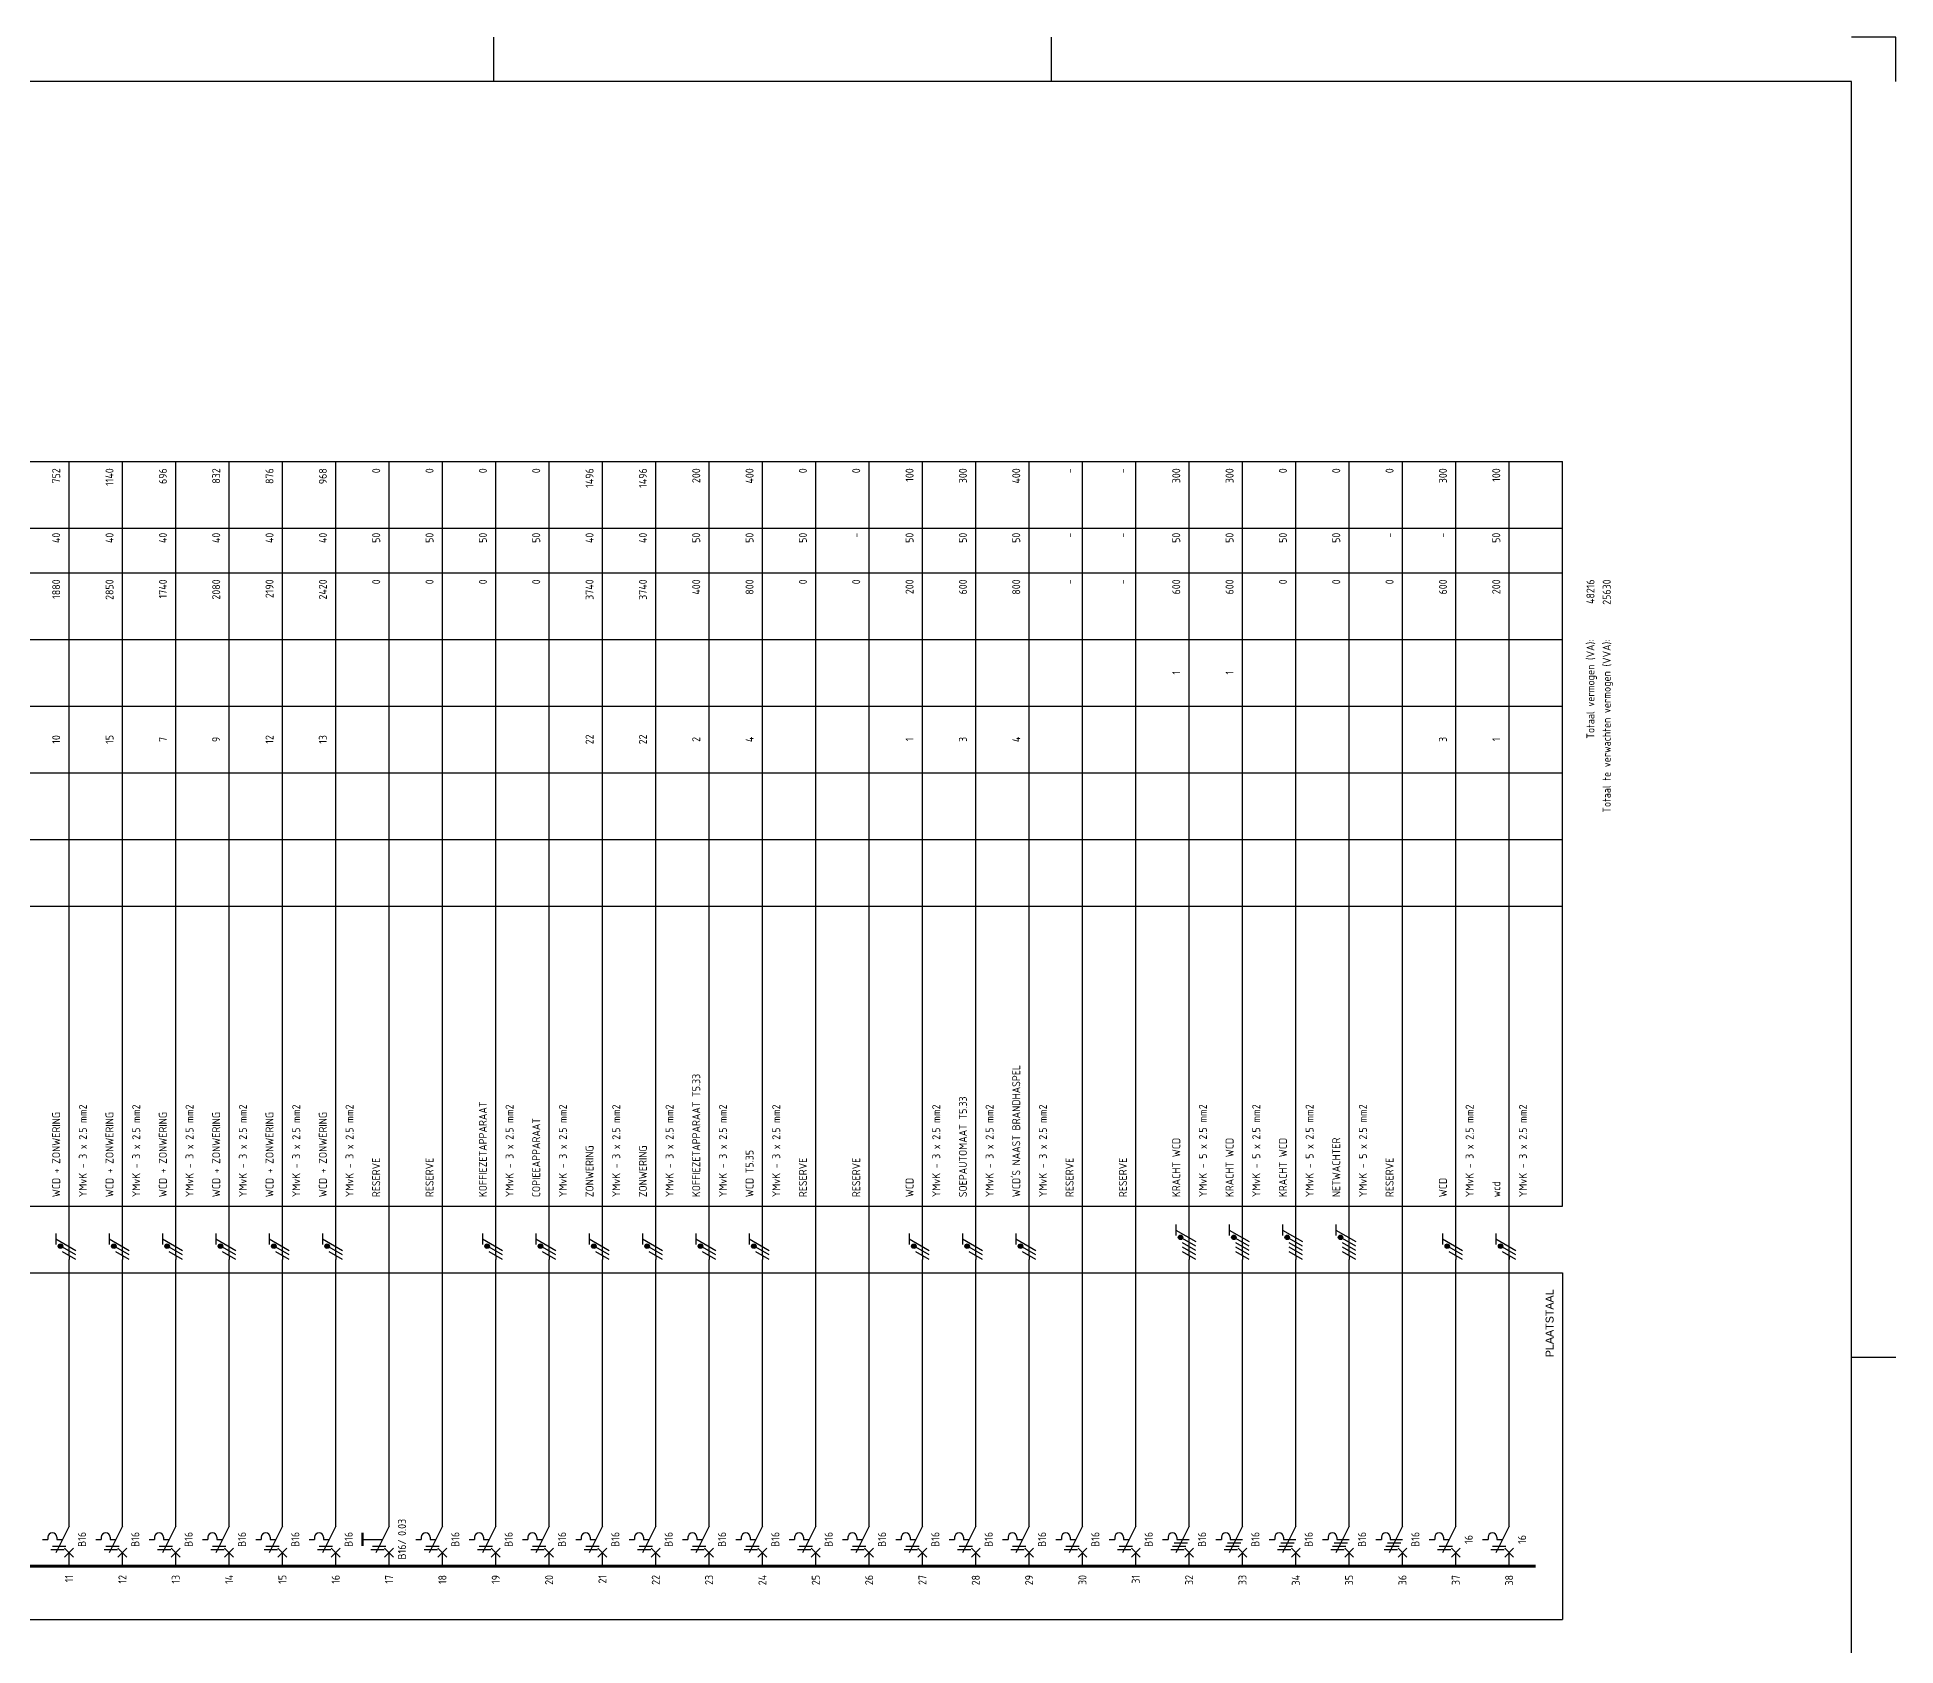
# Model space of a CAD drawing. Header units: millimetres. Extents: x 0 to 841, y 0 to 594.
# Drawn here: x 422.8 to 841, y 232.1 to 594 of the extents above; entities that cross this region are included whole.
import ezdxf
from ezdxf.enums import TextEntityAlignment as Align
from ezdxf.lldxf.tags import DXFTag

# ---------------------------------------------------------------- set-up
doc = ezdxf.new("R2010")
doc.units = ezdxf.units.MM
for name, color, linetype in [('00kad018', 1, 'Continuous'), ('00kad070', 5, 'Continuous'), ('BL$2----_KADER', 7, 'Continuous'), ('EL$1----', 3, 'Continuous'), ('EL$1----__LK1+5', 3, 'Continuous')]:
    doc.layers.add(name, color=color, linetype=linetype)
doc.styles.add('BURO-018', font='BUROFONT', dxfattribs={"height": 1.8})
doc.styles.add('STABICAD-018', font='ISOCP.SHX', dxfattribs={"height": 1.8})
tags = doc.linetypes.add('HIDDEN', pattern=[9.525, 6.35, -3.175]).pattern_tags.tags
tags[6:7] = [DXFTag(74, 4), DXFTag(75, 0), DXFTag(340, '0'), DXFTag(46, 1.0), DXFTag(50, 0.0), DXFTag(44, 0.0), DXFTag(45, 0.0)]
tags[4:5] = [DXFTag(74, 4), DXFTag(75, 0), DXFTag(340, '0'), DXFTag(46, 1.0), DXFTag(50, 0.0), DXFTag(44, 0.0), DXFTag(45, 0.0)]

# ---------------------------------------------------------------- blocks, each defined once
blk = doc.blocks.new('a1-windesheim-hor')
at = {"layer": '00kad018', "color": 1}
for p, q in [((525.5, 594), (525.5, 584)), ((651, 584), (651, 594)), ((841, 594), (831, 594)), ((841, 584), (841, 594)), ((831, 297), (841, 297))]:
    blk.add_line(p, q, dxfattribs=at)
at = {"layer": '00kad070', "color": 5}
for p, q in [((831, 584), (20, 584)), ((831, 10), (831, 584))]:
    blk.add_line(p, q, dxfattribs=at)
blk = doc.blocks.new('P-N-PE_3')
at = {"color": 0, "linetype": 'Continuous'}
for p, q in [((-3, 5.85), (-3, 3.35)), ((-3, 4.6), (1.5, 2)), ((0, 0.87), (0, 6.17)), ((1.5, 1), (-1.5, 2.73)), ((1.5, 0), (-1.5, 1.73)), ((0, 0.87), (0, 0))]:
    blk.add_line(p, q, dxfattribs=at)
at = {"color": 0, "linetype": 'Continuous', "const_width": 0.5}
blk.add_lwpolyline([(-1.68, 2.98, 1), (-2.18, 2.98, 1)], format="xyb", close=True, dxfattribs=at)
at = {"color": 0, "linetype": 'Continuous'}
blk.add_circle((-1.93, 2.98), 0.5, dxfattribs=at)
blk = doc.blocks.new('B3')
at = {"color": 0, "linetype": 'Continuous'}
for p, q in [((0, 9), (0, 21)), ((0, 9), (-3, 3)), ((-6, 6), (-4.75, 6)), ((-4.75, 6.5), (-4.75, 6)), ((-3.75, 4.5), (-0.75, 4.5)), ((-2.75, 6.5), (-2.75, 6)), ((-2.75, 6), (-1.5, 6)), ((-4.125, 3.75), (-1.125, 3.75)), ((-1, 4), (1, 2)), ((-1, 2), (1, 4)), ((0, 0), (0, 3))]:
    blk.add_line(p, q, dxfattribs=at)
blk.add_arc((-3.75, 6.5), 1, 0, 180, dxfattribs=at)
at = {"color": 1, "style": 'BURO-018'}
blk.add_attdef('FREEFIELD1', (-3, 12), '', height=1.8, rotation=90, dxfattribs=at)
at = {"color": 1, "linetype": 'Continuous', "style": 'BURO-018'}
blk.add_attdef('AUTOMATICFUSE', text='', height=1.8, rotation=90, dxfattribs=at).set_placement((2, 6), align=Align.TOP_CENTER)
blk = doc.blocks.new('m1')
at = {"color": 0, "linetype": 'Continuous'}
blk.add_line((0, 21), (0, 33), dxfattribs=at)
blk = doc.blocks.new('b1s')
at = {"color": 0, "linetype": 'Continuous'}
blk.add_line((0, 33), (0, 54), dxfattribs=at)
blk = doc.blocks.new('m1s')
at = {"color": 0, "linetype": 'Continuous'}
blk.add_line((0, 54), (0, 66), dxfattribs=at)
blk = doc.blocks.new('B8')
at = {"color": 0, "linetype": 'Continuous'}
for p, q in [((0, 9), (0, 21)), ((0, 9), (-3, 3)), ((-6, 6), (-1.5, 6)), ((-3.75, 4.5), (-0.75, 4.5)), ((-4.12, 3.75), (-1.12, 3.75)), ((-1, 2), (1, 4)), ((-1, 4), (1, 2)), ((0, 0), (0, 3))]:
    blk.add_line(p, q, dxfattribs=at)
at = {"color": 0, "linetype": 'Continuous', "const_width": 0.5}
blk.add_lwpolyline([(-6, 4.5), (-6, 7.5)], dxfattribs=at)
at = {"color": 1, "linetype": 'Continuous', "style": 'BURO-018'}
blk.add_attdef('EARTHLEAKAGECIRCUITBREAKER', text='', height=1.8, rotation=90, dxfattribs=at).set_placement((2, 6.9), align=Align.TOP_LEFT)
at = {"color": 1, "style": 'BURO-018'}
blk.add_attdef('FREEFIELD1', (-3, 12), '', height=1.8, rotation=90, dxfattribs=at)
at = {"color": 1, "linetype": 'Continuous', "style": 'BURO-018'}
blk.add_attdef('OPERATINGCURRENT', text='', height=1.8, rotation=90, dxfattribs=at).set_placement((2, 6.2), align=Align.TOP_RIGHT)
blk = doc.blocks.new('P-N-PE_5')
at = {"color": 0, "linetype": 'Continuous'}
for p, q in [((-3, 7.85), (-3, 5.35)), ((-3, 6.6), (1.5, 4)), ((1.5, 3), (-1.5, 4.73)), ((0, 0.87), (0, 8.28)), ((1.5, 2), (-1.5, 3.73)), ((1.5, 1), (-1.5, 2.73)), ((1.5, 0), (-1.5, 1.73)), ((0, 0.87), (0, 0))]:
    blk.add_line(p, q, dxfattribs=at)
at = {"color": 0, "linetype": 'Continuous', "const_width": 0.5}
blk.add_lwpolyline([(-1.68, 4.98, 1), (-2.18, 4.98, 1)], format="xyb", close=True, dxfattribs=at)
at = {"color": 0, "linetype": 'Continuous'}
blk.add_circle((-1.93, 4.98), 0.5, dxfattribs=at)
blk = doc.blocks.new('B5')
at = {"color": 0, "linetype": 'Continuous'}
for p, q in [((0, 9), (0, 21)), ((0, 9), (-3, 3)), ((-6, 6), (-4.75, 6)), ((-4.75, 6.5), (-4.75, 6)), ((-3.75, 4.5), (-0.75, 4.5)), ((-3.375, 5.25), (-0.375, 5.25)), ((-2.75, 6.5), (-2.75, 6)), ((-2.75, 6), (0, 6)), ((-4.125, 3.75), (-1.125, 3.75)), ((-1, 2), (1, 4)), ((-1, 4), (1, 2)), ((0, 0), (0, 3))]:
    blk.add_line(p, q, dxfattribs=at)
blk.add_arc((-3.75, 6.5), 1, 0, 180, dxfattribs=at)
at = {"color": 1, "style": 'BURO-018'}
blk.add_attdef('FREEFIELD1', (-3, 12), '', height=1.8, rotation=90, dxfattribs=at)
at = {"color": 1, "linetype": 'Continuous', "style": 'BURO-018'}
blk.add_attdef('AUTOMATICFUSE', text='', height=1.8, rotation=90, dxfattribs=at).set_placement((2, 6), align=Align.TOP_CENTER)

msp = doc.modelspace()

# ---------------------------------------------------------------- linework, layer by layer
at = {"layer": 'EL$1----__LK1+5', "color": 1}
for p, q in [((106, 498.5), (766, 498.5)), ((766, 331), (766, 498.5)), ((106, 483.5), (766, 483.5)), ((106, 473.5), (766, 473.5)), ((106, 458.5), (766, 458.5)), ((106, 443.5), (766, 443.5)), ((106, 428.5), (766, 428.5)), ((106, 413.5), (766, 413.5)), ((106, 398.5), (766, 398.5)), ((106, 331), (766, 331))]:
    msp.add_line(p, q, dxfattribs=at)
at = {"layer": 'EL$1----__LK1+5'}
for p, q in [((430, 331), (430, 498.5)), ((442, 331), (442, 498.5)), ((454, 331), (454, 498.5)), ((466, 331), (466, 498.5)), ((478, 331), (478, 498.5)), ((490, 331), (490, 498.5)), ((502, 331), (502, 498.5)), ((514, 331), (514, 498.5)), ((526, 331), (526, 498.5)), ((538, 331), (538, 498.5)), ((550, 331), (550, 498.5)), ((562, 331), (562, 498.5)), ((574, 331), (574, 498.5)), ((586, 331), (586, 498.5)), ((598, 331), (598, 498.5)), ((610, 331), (610, 498.5)), ((622, 331), (622, 498.5)), ((634, 331), (634, 498.5)), ((646, 331), (646, 498.5)), ((658, 331), (658, 498.5)), ((670, 331), (670, 498.5)), ((682, 331), (682, 498.5)), ((694, 331), (694, 498.5)), ((706, 331), (706, 498.5)), ((718, 331), (718, 498.5)), ((730, 331), (730, 498.5)), ((742, 331), (742, 498.5)), ((754, 331), (754, 498.5)), ((430, 325.17), (430, 331)), ((442, 325.17), (442, 331)), ((454, 325.17), (454, 331)), ((466, 325.17), (466, 331)), ((478, 325.17), (478, 331)), ((490, 325.17), (490, 331)), ((502, 316), (502, 331)), ((514, 316), (514, 331)), ((526, 325.17), (526, 331)), ((538, 325.17), (538, 331)), ((550, 325.17), (550, 331)), ((562, 325.17), (562, 331)), ((574, 325.17), (574, 331)), ((586, 325.17), (586, 331)), ((598, 316), (598, 331)), ((610, 316), (610, 331)), ((622, 325.17), (622, 331)), ((634, 325.17), (634, 331)), ((646, 325.17), (646, 331)), ((658, 316), (658, 331)), ((670, 316), (670, 331)), ((682, 327.28), (682, 331)), ((694, 327.28), (694, 331)), ((706, 327.28), (706, 331)), ((718, 327.28), (718, 331)), ((730, 316), (730, 331)), ((742, 325.17), (742, 331)), ((754, 316), (754, 331)), ((430, 316), (430, 319)), ((442, 316), (442, 319)), ((454, 316), (454, 319)), ((466, 316), (466, 319)), ((478, 316), (478, 319)), ((490, 316), (490, 319)), ((526, 316), (526, 319)), ((538, 316), (538, 319)), ((550, 316), (550, 319)), ((562, 316), (562, 319)), ((574, 316), (574, 319)), ((586, 316), (586, 319)), ((622, 316), (622, 319)), ((634, 316), (634, 319)), ((646, 316), (646, 319)), ((682, 316), (682, 319)), ((694, 316), (694, 319)), ((706, 316), (706, 319)), ((718, 316), (718, 319)), ((742, 316), (742, 319))]:
    msp.add_line(p, q, dxfattribs=at)
at = {"layer": 'EL$1----__LK1+5', "color": 1, "linetype": 'HIDDEN'}
for p, q in [((130, 316), (766, 316)), ((766, 316), (766, 238)), ((130, 238), (766, 238))]:
    msp.add_line(p, q, dxfattribs=at)
at = {"layer": 'EL$1----__LK1+5'}
for points in [[(424, 250, 0.7, 0.7, 0), (412, 250, 0.7, 0.7, 0)], [(436, 250, 0.7, 0.7, 0), (424, 250, 0.7, 0.7, 0)], [(448, 250, 0.7, 0.7, 0), (436, 250, 0.7, 0.7, 0)], [(460, 250, 0.7, 0.7, 0), (448, 250, 0.7, 0.7, 0)], [(472, 250, 0.7, 0.7, 0), (460, 250, 0.7, 0.7, 0)], [(484, 250, 0.7, 0.7, 0), (472, 250, 0.7, 0.7, 0)], [(496, 250, 0.7, 0.7, 0), (484, 250, 0.7, 0.7, 0)], [(508, 250, 0.7, 0.7, 0), (496, 250, 0.7, 0.7, 0)], [(520, 250, 0.7, 0.7, 0), (508, 250, 0.7, 0.7, 0)], [(532, 250, 0.7, 0.7, 0), (520, 250, 0.7, 0.7, 0)], [(544, 250, 0.7, 0.7, 0), (532, 250, 0.7, 0.7, 0)], [(556, 250, 0.7, 0.7, 0), (544, 250, 0.7, 0.7, 0)], [(568, 250, 0.7, 0.7, 0), (556, 250, 0.7, 0.7, 0)], [(580, 250, 0.7, 0.7, 0), (568, 250, 0.7, 0.7, 0)], [(592, 250, 0.7, 0.7, 0), (580, 250, 0.7, 0.7, 0)], [(604, 250, 0.7, 0.7, 0), (592, 250, 0.7, 0.7, 0)], [(616, 250, 0.7, 0.7, 0), (604, 250, 0.7, 0.7, 0)], [(628, 250, 0.7, 0.7, 0), (616, 250, 0.7, 0.7, 0)], [(640, 250, 0.7, 0.7, 0), (628, 250, 0.7, 0.7, 0)], [(652, 250, 0.7, 0.7, 0), (640, 250, 0.7, 0.7, 0)], [(664, 250, 0.7, 0.7, 0), (652, 250, 0.7, 0.7, 0)], [(676, 250, 0.7, 0.7, 0), (664, 250, 0.7, 0.7, 0)], [(688, 250, 0.7, 0.7, 0), (676, 250, 0.7, 0.7, 0)], [(700, 250, 0.7, 0.7, 0), (688, 250, 0.7, 0.7, 0)], [(712, 250, 0.7, 0.7, 0), (700, 250, 0.7, 0.7, 0)], [(724, 250, 0.7, 0.7, 0), (712, 250, 0.7, 0.7, 0)], [(736, 250, 0.7, 0.7, 0), (724, 250, 0.7, 0.7, 0)], [(748, 250, 0.7, 0.7, 0), (736, 250, 0.7, 0.7, 0)], [(760, 250, 0.7, 0.7, 0), (748, 250, 0.7, 0.7, 0)]]:
    msp.add_lwpolyline(points, format="xyseb", dxfattribs=at)

# ---------------------------------------------------------------- block references
at = {"layer": 'BL$2----_KADER'}
msp.add_blockref('a1-windesheim-hor', (0, 0), dxfattribs=at)
at = {"layer": 'EL$1----__LK1+5'}
for name, p in [('P-N-PE_5', (682, 319)), ('P-N-PE_5', (694, 319)), ('P-N-PE_5', (706, 319)), ('P-N-PE_5', (718, 319)), ('P-N-PE_3', (430, 319)), ('P-N-PE_3', (442, 319)), ('P-N-PE_3', (454, 319)), ('P-N-PE_3', (466, 319)), ('P-N-PE_3', (478, 319)), ('P-N-PE_3', (490, 319)), ('P-N-PE_3', (526, 319)), ('P-N-PE_3', (538, 319)), ('P-N-PE_3', (550, 319)), ('P-N-PE_3', (562, 319)), ('P-N-PE_3', (574, 319)), ('P-N-PE_3', (586, 319)), ('P-N-PE_3', (622, 319)), ('P-N-PE_3', (634, 319)), ('P-N-PE_3', (646, 319)), ('P-N-PE_3', (742, 319)), ('P-N-PE_3', (754, 319)), ('m1s', (430, 250)), ('m1s', (442, 250)), ('m1s', (454, 250)), ('m1s', (466, 250)), ('m1s', (478, 250)), ('m1s', (490, 250)), ('m1s', (502, 250)), ('m1s', (514, 250)), ('m1s', (526, 250)), ('m1s', (538, 250)), ('m1s', (550, 250)), ('m1s', (562, 250)), ('m1s', (574, 250)), ('m1s', (586, 250)), ('m1s', (598, 250)), ('m1s', (610, 250)), ('m1s', (622, 250)), ('m1s', (634, 250)), ('m1s', (646, 250)), ('m1s', (658, 250)), ('m1s', (670, 250)), ('m1s', (682, 250)), ('m1s', (694, 250)), ('m1s', (706, 250)), ('m1s', (718, 250)), ('m1s', (730, 250)), ('m1s', (742, 250)), ('m1s', (754, 250)), ('b1s', (430, 250)), ('b1s', (442, 250)), ('b1s', (454, 250)), ('b1s', (466, 250)), ('b1s', (478, 250)), ('b1s', (490, 250)), ('b1s', (502, 250)), ('b1s', (514, 250)), ('b1s', (526, 250)), ('b1s', (538, 250)), ('b1s', (550, 250)), ('b1s', (562, 250)), ('b1s', (574, 250)), ('b1s', (586, 250)), ('b1s', (598, 250)), ('b1s', (610, 250)), ('b1s', (622, 250)), ('b1s', (634, 250)), ('b1s', (646, 250)), ('b1s', (658, 250)), ('b1s', (670, 250)), ('b1s', (682, 250)), ('b1s', (694, 250)), ('b1s', (706, 250)), ('b1s', (718, 250)), ('b1s', (730, 250)), ('b1s', (742, 250)), ('b1s', (754, 250)), ('m1', (430, 250)), ('m1', (442, 250)), ('m1', (454, 250)), ('m1', (466, 250)), ('m1', (478, 250)), ('m1', (490, 250)), ('m1', (502, 250)), ('m1', (514, 250)), ('m1', (526, 250)), ('m1', (538, 250)), ('m1', (550, 250)), ('m1', (562, 250)), ('m1', (574, 250)), ('m1', (586, 250)), ('m1', (598, 250)), ('m1', (610, 250)), ('m1', (622, 250)), ('m1', (634, 250)), ('m1', (646, 250)), ('m1', (658, 250)), ('m1', (670, 250)), ('m1', (682, 250)), ('m1', (694, 250)), ('m1', (706, 250)), ('m1', (718, 250)), ('m1', (730, 250)), ('m1', (742, 250)), ('m1', (754, 250))]:
    msp.add_blockref(name, p, dxfattribs=at)
ref = msp.add_blockref('B3', (430, 250), dxfattribs=at)
ref.add_attrib('AUTOMATICFUSE', 'B16', dxfattribs={"layer": 'EL$1----', "color": 1, "height": 1.8, "rotation": 90, "style": 'STABICAD-018'}).set_placement((432, 256), align=Align.TOP_CENTER)
ref = msp.add_blockref('B3', (442, 250), dxfattribs=at)
ref.add_attrib('AUTOMATICFUSE', 'B16', dxfattribs={"layer": 'EL$1----', "color": 1, "height": 1.8, "rotation": 90, "style": 'STABICAD-018'}).set_placement((444, 256), align=Align.TOP_CENTER)
ref = msp.add_blockref('B3', (454, 250), dxfattribs=at)
ref.add_attrib('AUTOMATICFUSE', 'B16', dxfattribs={"layer": 'EL$1----', "color": 1, "height": 1.8, "rotation": 90, "style": 'STABICAD-018'}).set_placement((456, 256), align=Align.TOP_CENTER)
ref = msp.add_blockref('B3', (466, 250), dxfattribs=at)
ref.add_attrib('AUTOMATICFUSE', 'B16', dxfattribs={"layer": 'EL$1----', "color": 1, "height": 1.8, "rotation": 90, "style": 'STABICAD-018'}).set_placement((468, 256), align=Align.TOP_CENTER)
ref = msp.add_blockref('B3', (478, 250), dxfattribs=at)
ref.add_attrib('AUTOMATICFUSE', 'B16', dxfattribs={"layer": 'EL$1----', "color": 1, "height": 1.8, "rotation": 90, "style": 'STABICAD-018'}).set_placement((480, 256), align=Align.TOP_CENTER)
ref = msp.add_blockref('B3', (490, 250), dxfattribs=at)
ref.add_attrib('AUTOMATICFUSE', 'B16', dxfattribs={"layer": 'EL$1----', "color": 1, "height": 1.8, "rotation": 90, "style": 'STABICAD-018'}).set_placement((492, 256), align=Align.TOP_CENTER)
ref = msp.add_blockref('B8', (502, 250), dxfattribs=at)
ref.add_attrib('EARTHLEAKAGECIRCUITBREAKER', '0.03', dxfattribs={"layer": 'EL$1----', "color": 1, "height": 1.8, "rotation": 90, "style": 'STABICAD-018'}).set_placement((504, 256.8), align=Align.TOP_LEFT)
ref.add_attrib('OPERATINGCURRENT', 'B16/', dxfattribs={"layer": 'EL$1----', "color": 1, "height": 1.8, "rotation": 90, "style": 'STABICAD-018'}).set_placement((504, 256), align=Align.TOP_RIGHT)
ref = msp.add_blockref('B3', (514, 250), dxfattribs=at)
ref.add_attrib('AUTOMATICFUSE', 'B16', dxfattribs={"layer": 'EL$1----', "color": 1, "height": 1.8, "rotation": 90, "style": 'STABICAD-018'}).set_placement((516, 256), align=Align.TOP_CENTER)
ref = msp.add_blockref('B3', (526, 250), dxfattribs=at)
ref.add_attrib('AUTOMATICFUSE', 'B16', dxfattribs={"layer": 'EL$1----', "color": 1, "height": 1.8, "rotation": 90, "style": 'STABICAD-018'}).set_placement((528, 256), align=Align.TOP_CENTER)
ref = msp.add_blockref('B3', (538, 250), dxfattribs=at)
ref.add_attrib('AUTOMATICFUSE', 'B16', dxfattribs={"layer": 'EL$1----', "color": 1, "height": 1.8, "rotation": 90, "style": 'STABICAD-018'}).set_placement((540, 256), align=Align.TOP_CENTER)
ref = msp.add_blockref('B3', (550, 250), dxfattribs=at)
ref.add_attrib('AUTOMATICFUSE', 'B16', dxfattribs={"layer": 'EL$1----', "color": 1, "height": 1.8, "rotation": 90, "style": 'STABICAD-018'}).set_placement((552, 256), align=Align.TOP_CENTER)
ref = msp.add_blockref('B3', (562, 250), dxfattribs=at)
ref.add_attrib('AUTOMATICFUSE', 'B16', dxfattribs={"layer": 'EL$1----', "color": 1, "height": 1.8, "rotation": 90, "style": 'STABICAD-018'}).set_placement((564, 256), align=Align.TOP_CENTER)
ref = msp.add_blockref('B3', (574, 250), dxfattribs=at)
ref.add_attrib('AUTOMATICFUSE', 'B16', dxfattribs={"layer": 'EL$1----', "color": 1, "height": 1.8, "rotation": 90, "style": 'STABICAD-018'}).set_placement((576, 256), align=Align.TOP_CENTER)
ref = msp.add_blockref('B3', (586, 250), dxfattribs=at)
ref.add_attrib('AUTOMATICFUSE', 'B16', dxfattribs={"layer": 'EL$1----', "color": 1, "height": 1.8, "rotation": 90, "style": 'STABICAD-018'}).set_placement((588, 256), align=Align.TOP_CENTER)
ref = msp.add_blockref('B3', (598, 250), dxfattribs=at)
ref.add_attrib('AUTOMATICFUSE', 'B16', dxfattribs={"layer": 'EL$1----', "color": 1, "height": 1.8, "rotation": 90, "style": 'STABICAD-018'}).set_placement((600, 256), align=Align.TOP_CENTER)
ref = msp.add_blockref('B3', (610, 250), dxfattribs=at)
ref.add_attrib('AUTOMATICFUSE', 'B16', dxfattribs={"layer": 'EL$1----', "color": 1, "height": 1.8, "rotation": 90, "style": 'STABICAD-018'}).set_placement((612, 256), align=Align.TOP_CENTER)
ref = msp.add_blockref('B3', (622, 250), dxfattribs=at)
ref.add_attrib('AUTOMATICFUSE', 'B16', dxfattribs={"layer": 'EL$1----', "color": 1, "height": 1.8, "rotation": 90, "style": 'STABICAD-018'}).set_placement((624, 256), align=Align.TOP_CENTER)
ref = msp.add_blockref('B3', (634, 250), dxfattribs=at)
ref.add_attrib('AUTOMATICFUSE', 'B16', dxfattribs={"layer": 'EL$1----', "color": 1, "height": 1.8, "rotation": 90, "style": 'STABICAD-018'}).set_placement((636, 256), align=Align.TOP_CENTER)
ref = msp.add_blockref('B3', (646, 250), dxfattribs=at)
ref.add_attrib('AUTOMATICFUSE', 'B16', dxfattribs={"layer": 'EL$1----', "color": 1, "height": 1.8, "rotation": 90, "style": 'STABICAD-018'}).set_placement((648, 256), align=Align.TOP_CENTER)
ref = msp.add_blockref('B3', (658, 250), dxfattribs=at)
ref.add_attrib('AUTOMATICFUSE', 'B16', dxfattribs={"layer": 'EL$1----', "color": 1, "height": 1.8, "rotation": 90, "style": 'STABICAD-018'}).set_placement((660, 256), align=Align.TOP_CENTER)
ref = msp.add_blockref('B3', (670, 250), dxfattribs=at)
ref.add_attrib('AUTOMATICFUSE', 'B16', dxfattribs={"layer": 'EL$1----', "color": 1, "height": 1.8, "rotation": 90, "style": 'STABICAD-018'}).set_placement((672, 256), align=Align.TOP_CENTER)
ref = msp.add_blockref('B5', (682, 250), dxfattribs=at)
ref.add_attrib('AUTOMATICFUSE', 'B16', dxfattribs={"layer": 'EL$1----', "color": 1, "height": 1.8, "rotation": 90, "style": 'STABICAD-018'}).set_placement((684, 256), align=Align.TOP_CENTER)
ref = msp.add_blockref('B5', (694, 250), dxfattribs=at)
ref.add_attrib('AUTOMATICFUSE', 'B16', dxfattribs={"layer": 'EL$1----', "color": 1, "height": 1.8, "rotation": 90, "style": 'STABICAD-018'}).set_placement((696, 256), align=Align.TOP_CENTER)
ref = msp.add_blockref('B5', (706, 250), dxfattribs=at)
ref.add_attrib('AUTOMATICFUSE', 'B16', dxfattribs={"layer": 'EL$1----', "color": 1, "height": 1.8, "rotation": 90, "style": 'STABICAD-018'}).set_placement((708, 256), align=Align.TOP_CENTER)
ref = msp.add_blockref('B5', (718, 250), dxfattribs=at)
ref.add_attrib('AUTOMATICFUSE', 'B16', dxfattribs={"layer": 'EL$1----', "color": 1, "height": 1.8, "rotation": 90, "style": 'STABICAD-018'}).set_placement((720, 256), align=Align.TOP_CENTER)
ref = msp.add_blockref('B5', (730, 250), dxfattribs=at)
ref.add_attrib('AUTOMATICFUSE', 'B16', dxfattribs={"layer": 'EL$1----', "color": 1, "height": 1.8, "rotation": 90, "style": 'STABICAD-018'}).set_placement((732, 256), align=Align.TOP_CENTER)
ref = msp.add_blockref('B3', (742, 250), dxfattribs=at)
ref.add_attrib('AUTOMATICFUSE', '16', dxfattribs={"layer": 'EL$1----', "color": 1, "height": 1.8, "rotation": 90, "style": 'STABICAD-018'}).set_placement((744, 256), align=Align.TOP_CENTER)
ref = msp.add_blockref('B3', (754, 250), dxfattribs=at)
ref.add_attrib('AUTOMATICFUSE', '16', dxfattribs={"layer": 'EL$1----', "color": 1, "height": 1.8, "rotation": 90, "style": 'STABICAD-018'}).set_placement((756, 256), align=Align.TOP_CENTER)

# ---------------------------------------------------------------- texts
at = {"layer": 'EL$1----', "color": 1, "style": 'BURO-018'}
msp.add_text('PLAATSTAAL', height=1.8, rotation=90, dxfattribs=at).set_placement((764, 297))
at = {"layer": 'EL$1----__LK1+5', "color": 1, "style": 'STABICAD-018'}
for s, p in [('752', (428, 497)), ('1140', (440, 497)), ('696', (452, 497)), ('832', (464, 497)), ('876', (476, 497)), ('968', (488, 497)), ('0', (500, 497)), ('0', (512, 497)), ('0', (524, 497)), ('0', (536, 497)), ('1496', (548, 497)), ('1496', (560, 497)), ('200', (572, 497)), ('400', (584, 497)), ('0', (596, 497)), ('0', (608, 497)), ('100', (620, 497)), ('300', (632, 497)), ('400', (644, 497)), ('-', (656, 497)), ('-', (668, 497)), ('300', (680, 497)), ('300', (692, 497)), ('0', (704, 497)), ('0', (716, 497)), ('0', (728, 497)), ('300', (740, 497)), ('100', (752, 497)), ('40', (428, 482.5)), ('40', (440, 482.5)), ('40', (452, 482.5)), ('40', (464, 482.5)), ('40', (476, 482.5)), ('40', (488, 482.5)), ('50', (500, 482.5)), ('50', (512, 482.5)), ('50', (524, 482.5)), ('50', (536, 482.5)), ('40', (548, 482.5)), ('40', (560, 482.5)), ('50', (572, 482.5)), ('50', (584, 482.5)), ('50', (596, 482.5)), ('-', (608, 482.5)), ('50', (620, 482.5)), ('50', (632, 482.5)), ('50', (644, 482.5)), ('-', (656, 482.5)), ('-', (668, 482.5)), ('50', (680, 482.5)), ('50', (692, 482.5)), ('50', (704, 482.5)), ('50', (716, 482.5)), ('-', (728, 482.5)), ('-', (740, 482.5)), ('50', (752, 482.5)), ('1880', (428, 472)), ('2850', (440, 472)), ('1740', (452, 472)), ('2080', (464, 472)), ('2190', (476, 472)), ('2420', (488, 472)), ('0', (500, 472)), ('0', (512, 472)), ('0', (524, 472)), ('0', (536, 472)), ('3740', (548, 472)), ('3740', (560, 472)), ('400', (572, 472)), ('800', (584, 472)), ('0', (596, 472)), ('0', (608, 472)), ('200', (620, 472)), ('600', (632, 472)), ('800', (644, 472)), ('-', (656, 472)), ('-', (668, 472)), ('600', (680, 472)), ('600', (692, 472)), ('0', (704, 472)), ('0', (716, 472)), ('0', (728, 472)), ('600', (740, 472)), ('200', (752, 472)), ('48216', (773.2, 472)), ('25630', (776.85, 472)), ('Totaal vermogen (VA):', (773.2, 458.5)), ('Totaal te verwachten vermogen (VVA):', (776.85, 458.5))]:
    msp.add_text(s, height=1.8, rotation=90, dxfattribs=at).set_placement(p, align=Align.RIGHT)
for s, p in [('1', (680, 451)), ('1', (692, 451)), ('10', (428, 436)), ('15', (440, 436)), ('7', (452, 436)), ('9', (464, 436)), ('12', (476, 436)), ('13', (488, 436)), ('22', (548, 436)), ('22', (560, 436)), ('2', (572, 436)), ('4', (584, 436)), ('1', (620, 436)), ('3', (632, 436)), ('4', (644, 436)), ('3', (740, 436)), ('1', (752, 436))]:
    msp.add_text(s, height=1.8, rotation=90, dxfattribs=at).set_placement(p, align=Align.CENTER)
for s, p in [('KOFFIEZETAPPARAAT T5.33', (572, 333)), ("WCD'S NAAST BRANDHASPEL", (644, 333)), ('SOEPAUTOMAAT T5.33', (632, 333)), ('WCD + ZONWERING', (428, 333)), ('YMvK - 3 x 2.5 mm2', (434, 333)), ('WCD + ZONWERING', (440, 333)), ('YMvK - 3 x 2.5 mm2', (446, 333)), ('WCD + ZONWERING', (452, 333)), ('YMvK - 3 x 2.5 mm2', (458, 333)), ('WCD + ZONWERING', (464, 333)), ('YMvK - 3 x 2.5 mm2', (470, 333)), ('WCD + ZONWERING', (476, 333)), ('YMvK - 3 x 2.5 mm2', (482, 333)), ('WCD + ZONWERING', (488, 333)), ('YMvK - 3 x 2.5 mm2', (494, 333)), ('KOFFIEZETAPPARAAT', (524, 333)), ('YMvK - 3 x 2.5 mm2', (530, 333)), ('YMvK - 3 x 2.5 mm2', (542, 333)), ('YMvK - 3 x 2.5 mm2', (554, 333)), ('YMvK - 3 x 2.5 mm2', (566, 333)), ('YMvK - 3 x 2.5 mm2', (578, 333)), ('YMvK - 3 x 2.5 mm2', (590, 333)), ('YMvK - 3 x 2.5 mm2', (626, 333)), ('YMvK - 3 x 2.5 mm2', (638, 333)), ('YMvK - 3 x 2.5 mm2', (650, 333)), ('YMvK - 5 x 2.5 mm2', (686, 333)), ('YMvK - 5 x 2.5 mm2', (698, 333)), ('YMvK - 5 x 2.5 mm2', (710, 333)), ('YMvK - 5 x 2.5 mm2', (722, 333)), ('YMvK - 3 x 2.5 mm2', (746, 333)), ('YMvK - 3 x 2.5 mm2', (758, 333)), ('COPIEEAPPARAAT', (536, 333)), ('ZONWERING', (548, 333)), ('ZONWERING', (560, 333)), ('WCD T5.35', (584, 333)), ('KRACHT WCD', (680, 333)), ('KRACHT WCD', (692, 333)), ('KRACHT WCD', (704, 333)), ('NETWACHTER', (716, 333)), ('RESERVE', (500, 333)), ('RESERVE', (512, 333)), ('RESERVE', (596, 333)), ('RESERVE', (608, 333)), ('RESERVE', (656, 333)), ('RESERVE', (668, 333)), ('RESERVE', (728, 333)), ('WCD', (620, 333)), ('WCD', (740, 333)), ('wcd', (752, 333))]:
    msp.add_text(s, height=1.8, rotation=90, dxfattribs=at).set_placement(p)
for s, p in [('11', (430, 248)), ('12', (442, 248)), ('13', (454, 248)), ('14', (466, 248)), ('15', (478, 248)), ('16', (490, 248)), ('17', (502, 248)), ('18', (514, 248)), ('19', (526, 248)), ('20', (538, 248)), ('21', (550, 248)), ('22', (562, 248)), ('23', (574, 248)), ('24', (586, 248)), ('25', (598, 248)), ('26', (610, 248)), ('27', (622, 248)), ('28', (634, 248)), ('29', (646, 248)), ('30', (658, 248)), ('31', (670, 248)), ('32', (682, 248)), ('33', (694, 248)), ('34', (706, 248)), ('35', (718, 248)), ('36', (730, 248)), ('37', (742, 248)), ('38', (754, 248))]:
    msp.add_text(s, height=1.8, rotation=90, dxfattribs=at).set_placement(p, align=Align.MIDDLE_RIGHT)

doc.saveas('drawing.dxf')
